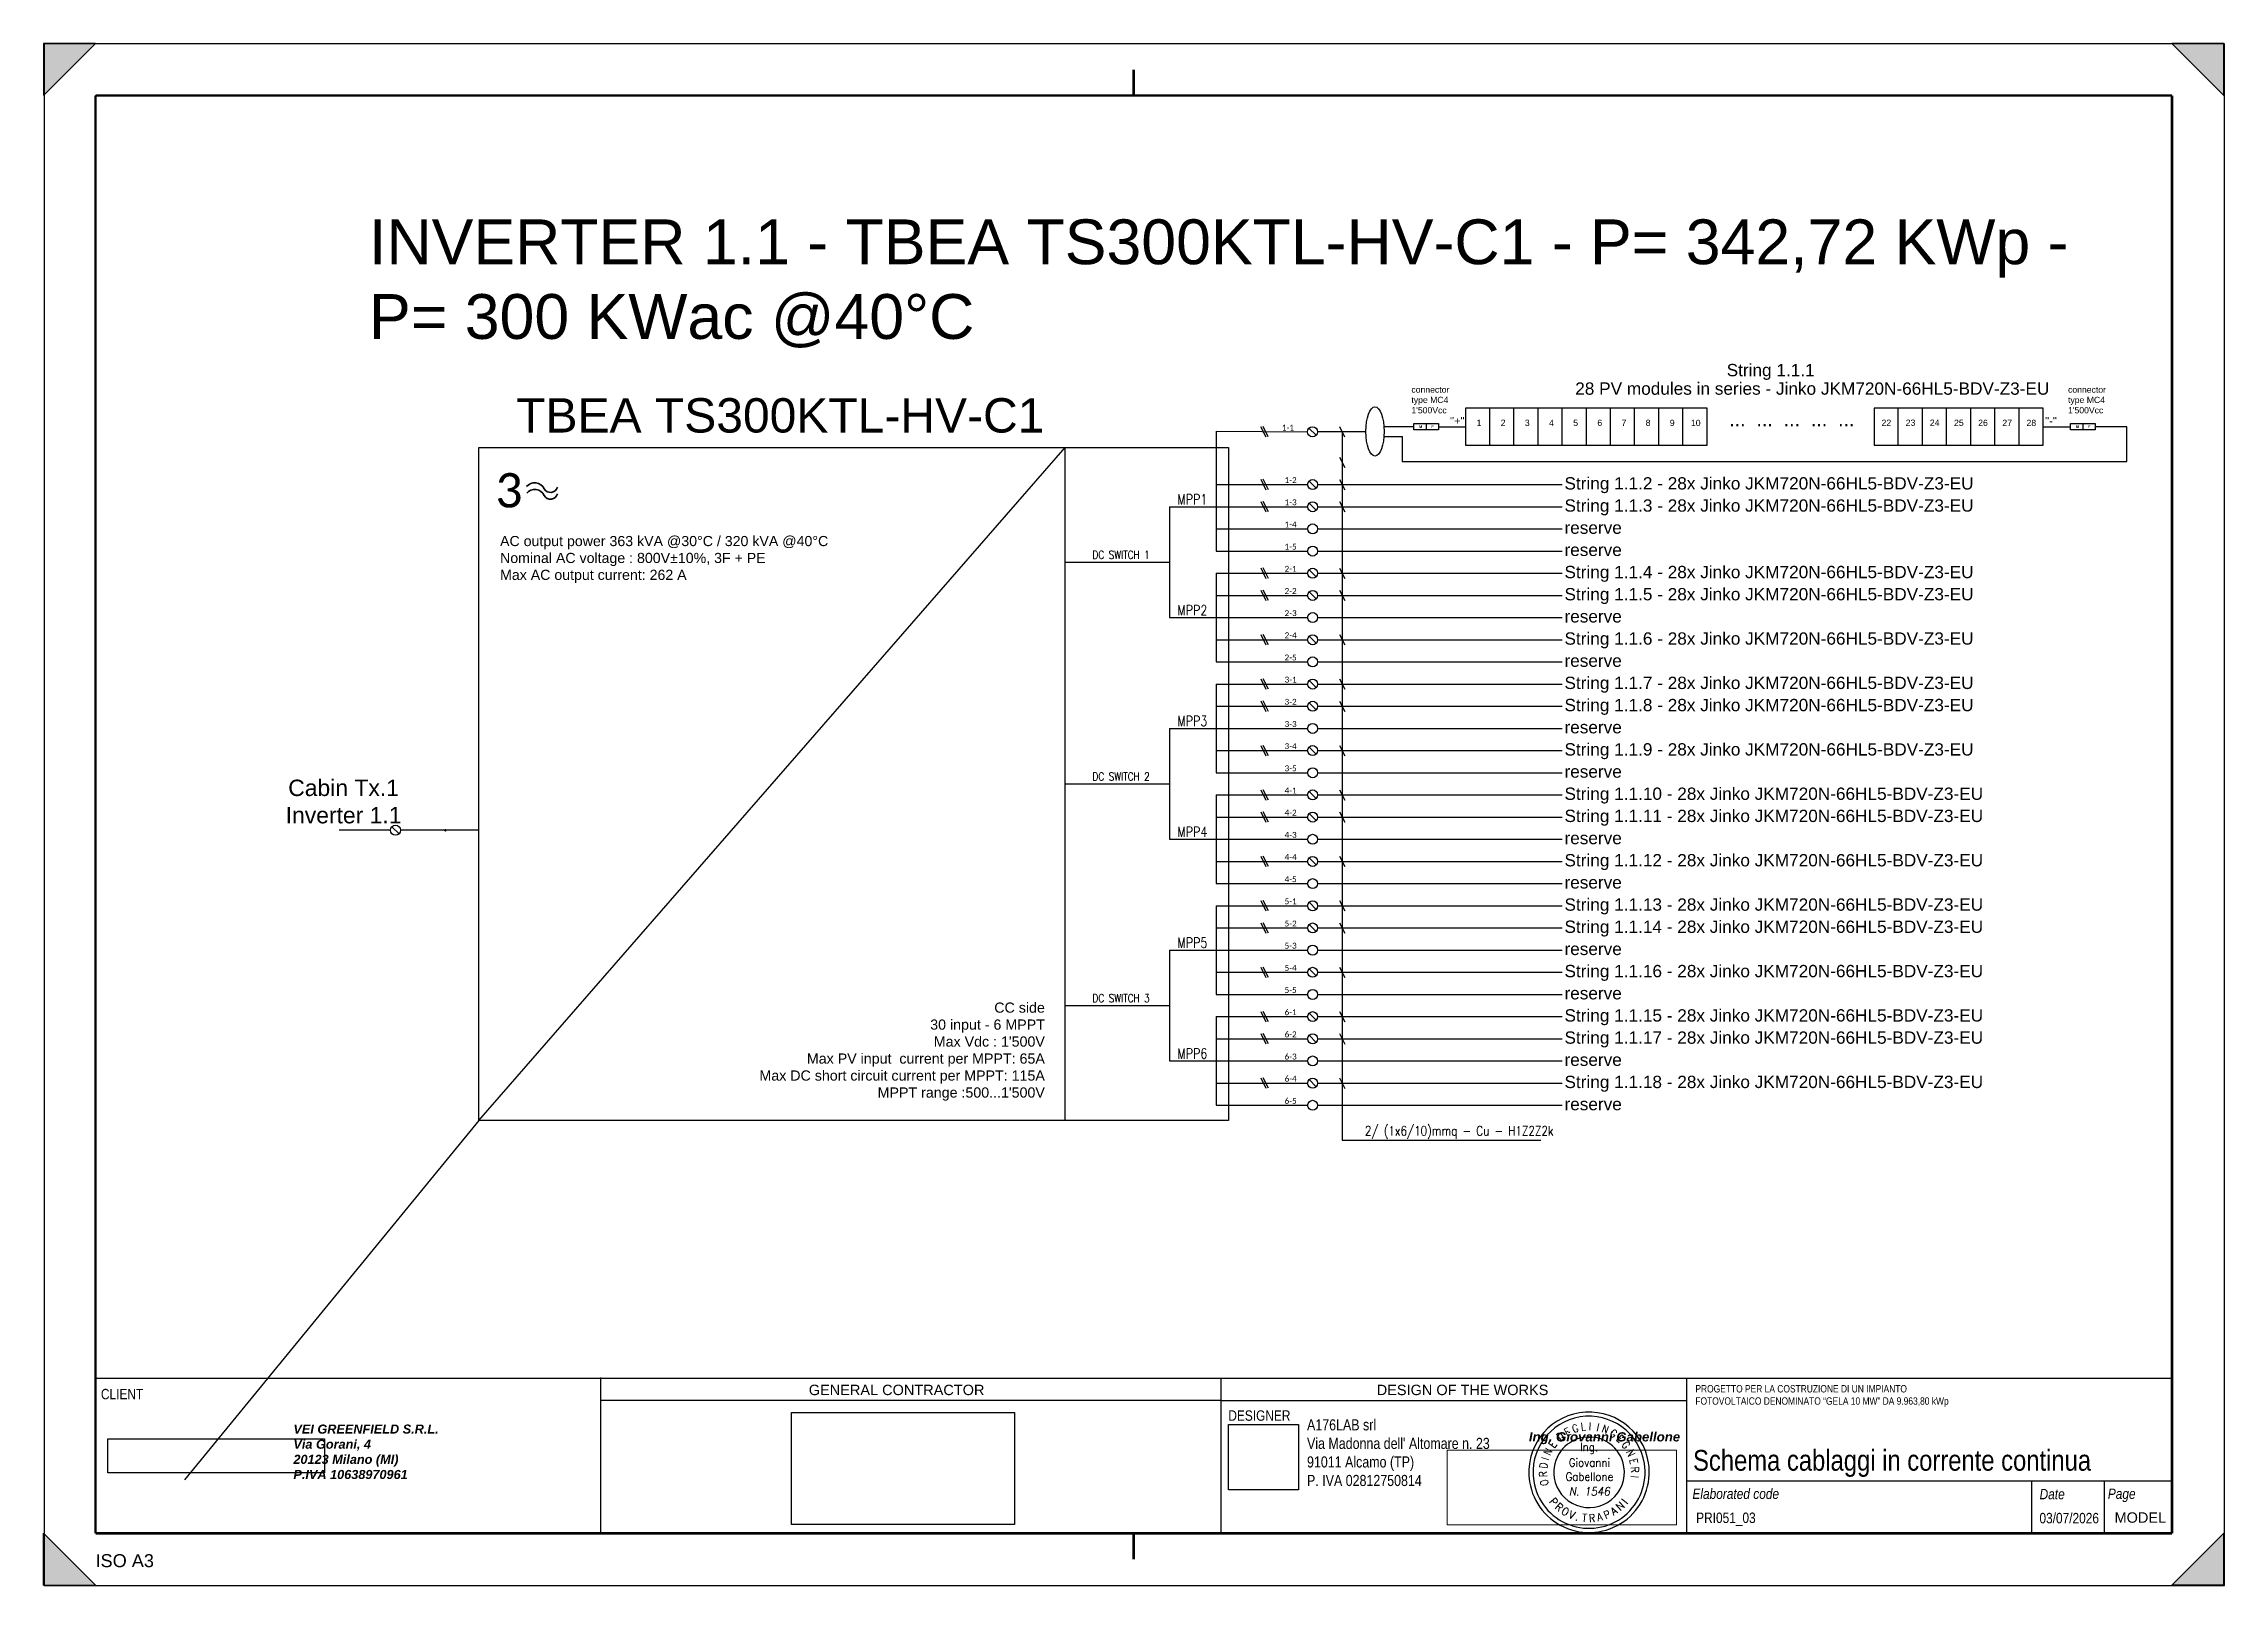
# Paper-space layout '1.1' of a CAD drawing. Header units: millimetres. Extents: x -8 to 412, y -8 to 289.
# The model-space entities are those that its viewports show. They can reach past a viewport. Long polylines and large blocks are cut down to what shows.
import ezdxf
from ezdxf.enums import TextEntityAlignment as Align

# ---------------------------------------------------------------- set-up
doc = ezdxf.new("R2010")
doc.units = ezdxf.units.MM
doc.header["$XCLIPFRAME"] = 2
doc.linetypes.add('CONTINUA', pattern=[0])
doc.linetypes.add('TRATTEGGIATA', pattern=[19.049999999999997, 12.7, -6.349999999999998])
for name, color, linetype in [('-Testi', 1, 'Continuous'), ('firme', 7, 'Continuous'), ('ISO Formato', 7, 'Continuous'), ('ISO FORMATO A3 SENZA TESTATA', 7, 'Continuous'), ('ISO LINEA DI TAGLIO', 253, 'Continuous'), ('ISO Testo', 7, 'Continuous'), ('testata', 7, 'CONTINUA'), ('TIMBRO', 153, 'Continuous'), ('TRATTEGGIATA', 40, 'TRATTEGGIATA')]:
    doc.layers.add(name, color=color, linetype=linetype)
doc.layers.add('Livello 1', color=7, linetype='Continuous', lineweight=0)
doc.styles.add('ARIAL', font='arial.ttf')
doc.styles.add('Formato ISO', font='arial.ttf')
doc.styles.add('Legend', font='calibri.ttf')
doc.styles.add('ROMANS', font='romans.shx', dxfattribs={"width": 0.8, "height": 0.2})
doc.styles.add('ROMANT', font='romant.shx', dxfattribs={"height": 0.2})
doc.styles.add('SIMPLEX', font='SIMPLEX', dxfattribs={"width": 0.8})
doc.styles.get("Standard").update_dxf_attribs({"font": 'arial.ttf'})
doc.styles.add('VALE', font='swissc.ttf')
picture_1 = doc.add_image_def('image1.jpg', size_in_pixel=(539, 175))
picture_2 = doc.add_image_def('image2.png', size_in_pixel=(565, 89))
picture_3 = doc.add_image_def('image3.png', size_in_pixel=(500, 251))
picture_4 = doc.add_image_def('image4.jpg', size_in_pixel=(1111, 1036))

# ---------------------------------------------------------------- blocks, each defined once
blk = doc.blocks.new('A$C63187F01')
at = {"layer": 'TIMBRO'}
for radius, start, end in [(1.15999999999999, 9.105136027296592, 189.1051360272949), (1.07999999999999, 9.105136027296592, 189.1051360272949), (0.679999999999991, 9.105136027296592, 189.1051360272949), (1.15999999999999, 189.1051360272949, 9.105136027296592), (1.07999999999999, 189.1051360272949, 9.105136027296592), (0.679999999999991, 189.1051360272949, 9.105136027296592)]:
    blk.add_arc((0, 0), radius, start, end, dxfattribs=at)
at = {"layer": 'TIMBRO', "style": 'ROMANT', "width": 0.85}
for s, rotation, p in [('E', 28.17592029116496, (-0.3824660734296117, 0.7140165983191907)), ('G', 17.52598430968996, (-0.2439220152376436, 0.772400188038816)), ('L', 7.090058753132115, (-0.0999777312645449, 0.803806228671547)), ('I', 358.7961288682809, (0.0170180748996245, 0.8098212056538756)), ('I', 348.6434814339645, (0.1594998227646158, 0.7941409236011197)), ('N', 339.280516534409, (0.2865722665468979, 0.7576122596989592)), ('N', 63.48437489733794, (-0.7247982432181193, 0.361617901420729)), ('E', 52.40714180735711, (-0.6418162093914364, 0.4941375854581338)), ('D', 38.61204339177493, (-0.505475523407938, 0.632925347284683)), ('G', 327.7755559631449, (0.4319221628173297, 0.685232256440969)), ('E', 317.1256199816696, (0.5511185261302673, 0.5936062416754027)), ('G', 306.4756840001942, (0.6513284743503789, 0.4815300805769171)), ('N', 294.9707234289304, (0.7342841281877384, 0.341945637626182)), ('R', 92.43304528897123, (-0.8092697948665675, -0.0343860308355062)), ('D', 81.56919470707903, (-0.8012468547890723, 0.1187580636865988)), ('I', 72.84733979689435, (-0.7739731119752964, 0.238884118223126)), ('E', 283.8934903389495, (0.7863024527493963, 0.1944953798943487)), ('R', 273.2435543574741, (0.8087024140580465, 0.0458301810675153)), ('O', 103.0829812704469, (-0.7889750302312581, -0.1833532156019828)), ('I', 264.307886566424, (0.8060060775601128, -0.0803380540972825))]:
    blk.add_text(s, height=0.15, rotation=rotation, dxfattribs=at).set_placement(p, align=Align.CENTER)
at = {"layer": 'TIMBRO', "style": 'ROMANS', "width": 0.9}
for s, p in [('Ing.', (1.313009079e-07, 0.4085925105044482)), ('Giovanni', (0.0075545987859016, 0.1075051202444968)), ('Gabellone', (0.007554585066373, -0.1638305355915151))]:
    blk.add_text(s, height=0.16, dxfattribs=at).set_placement(p, align=Align.CENTER)
at = {"layer": 'TIMBRO', "style": 'ROMANS', "oblique": 10, "width": 0.9}
blk.add_text('N. 1546', height=0.16, dxfattribs=at).set_placement((0.007554585066373, -0.4484680293613508), align=Align.CENTER)
at = {"layer": 'TIMBRO', "style": 'ROMANT', "text_generation_flag": 6, "width": 0.9}
for s, rotation, p in [('P', 129.9701413897099, (-0.73572414304485, -0.6166927803541284)), ('R', 139.5111729515321, (-0.623327763049133, -0.7301112927575844)), ('O', 148.8609498648018, (-0.4964321285984569, -0.8216782470621808)), ('V', 158.2107267780695, (-0.3563462401526749, -0.8914131237137182)), ('T', 174.3802347924072, (-0.0940091668817331, -0.9553859306804637)), ('R', 183.7300117056766, (0.0624528102228794, -0.9579664119870015)), ('A', 193.4622252675087, (0.2234920665997322, -0.933622673335947)), ('P', 203.0032568293325, (0.3751521134961706, -0.8836633361973014)), ('A', 212.5442883911549, (0.5164333161652053, -0.8092568380647691)), ('N', 222.6586311643547, (0.6505237136199185, -0.705987888010924)), ('I', 230.858393287566, (0.7445646931580825, -0.605989618477409)), ('.', 165.069514478294, (-0.2473410615262708, -0.9275895640222842))]:
    blk.add_text(s, height=0.15, rotation=rotation, dxfattribs=at).set_placement(p, align=Align.CENTER)
blk = doc.blocks.new('TESTATA_ORIZ')
for points in [[(-0.0699676079475467, 29.90025059768198), (400.149622289405, 29.90025059768198)], [(97.1902921321962, 30.02336188326467), (97.1902921321962, -0.0177559400219707)], [(216.7129702017337, 29.90025059768198), (216.7129702017337, 0)], [(306.4132899808174, 29.95782913373592), (306.4132899808174, -0.0373489915230039)], [(216.7129702017337, 25.58466010262339), (97.1902921321962, 25.58466010262339)], [(216.7129702017337, 25.58466010262339), (306.4132899808174, 25.58466010262339)], [(306.4132899808174, 10.09393447839386), (399.9946335071397, 10.09393447839386)], [(372.8528758033935, 10.06120158330736), (372.8528758033935, -0.0017945035822322)], [(386.8552724335677, 10.09393447839386), (386.8552724335677, 0)]]:
    blk.add_lwpolyline(points)
blk.add_lwpolyline([(0, 29.90025059768198), (400, 29.90025059768198), (400, 0), (0, 0)], close=True)
at = {"layer": 'firme', "xscale": 10, "yscale": 10, "zscale": 10}
blk.add_blockref('A$C63187F01', (287.6416002064349, 11.75734535063213), dxfattribs=at)
at = {"char_height": 2, "attachment_point": 1, "style": 'VALE'}
for s, width, insert in [('\\pxql;CLIENT', 62.13257653758773, (0.9716305739987092, 27.82619541131167)), ('\\pxql;DESIGNER', 62.13257653758773, (218.152149374866, 23.68897433024338)), ('\\pxql;{\\fSwis721 Cn BT|b0|i1|c0|p34;Elaborated code}', 57.42921800797819, (307.5581105855974, 8.620199347302531)), ('\\pxql;{\\fSwis721 Cn BT|b0|i1|c0|p34;Date}', 57.42921800797819, (374.4343936400085, 8.559032495573973)), ('\\pxql;{\\fSwis721 Cn BT|b0|i1|c0|p34;Page}', 57.42921800797819, (387.5775412735152, 8.620199347302531))]:
    blk.add_mtext_dynamic_manual_height_columns(s, width=width, gutter_width=25, heights=[8.879778938413974], dxfattribs=dict(at, insert=insert))
at = {"attachment_point": 4, "style": 'VALE'}
for s, insert, char_height, width in [('{\\f@Arial Unicode MS|b0|i0|c0|p34;GENERAL CONTRACTOR}', (137.3333100181189, 27.61036141397017), 2, 62.13257653758773), ('{\\f@Arial Unicode MS|b0|i0|c0|p34;DESIGN OF THE WORKS}', (246.743246528662, 27.61036141397017), 2, 62.13257653758773), ('{\\H0.83333x;\\C250;\\c1710618;PROGETTO PER LA COSTRUZIONE DI UN IMPIANTO\\PFOTOVOLTAICO DENOMINATO “GELA 10 MW” DA 9.963,80 kWp}', (308.1288091407623, 26.45304518701414), 1.7, 96.45484136060873)]:
    blk.add_mtext(s, dxfattribs=dict(at, insert=insert, char_height=char_height, width=width))
at = {"insert": (388.8723227745414, 3.023095414783931), "char_height": 2, "attachment_point": 4}
blk.add_mtext('MODEL', dxfattribs=at)
at = {"style": 'VALE'}
for tag, height, p in [('TITOLO_ELABORATO', 4, (307.6799596854908, 14.06286495316817)), ('EL', 2, (308.2763400574549, 2.988306874538372)), ('DATA1', 2, (374.4038837955039, 2.927140022809808))]:
    blk.add_attdef(tag, text='', height=height, dxfattribs=at).set_placement(p, align=Align.MIDDLE_LEFT)
at = {"layer": 'Livello 1'}
for s, insert, char_height, attachment_point in [('\\pxql;{\\fArial|b1|i1|c0|p34;\\H0.58333x;\\C250;\\c1710618;VEI GREENFIELD S.R.L.\\PVia Gorani, 4\\P20123 Milano (MI)\\PP.IVA 10638970961}', (52.04005891364793, 20.95944437869185), 3, 2), ('{\\fArial|b1|i1|c0|p34;\\H11.83894x;\\W1.02632;Ing. Giovanni Gabellone}', (276.05221707422, 17.16431292448878), 0.15, 7)]:
    blk.add_mtext(s, dxfattribs=dict(at, insert=insert, char_height=char_height, attachment_point=attachment_point))
at = {"layer": 'testata', "linetype": 'CONTINUA', "lineweight": 25, "insert": (258.7298298923781, 15.52275412109771), "char_height": 3, "width": 50.83305338474382, "attachment_point": 5, "style": 'ARIAL'}
blk.add_mtext("\\pxql;{\\H0.71429x;\\W0.8;A176LAB srl\\PVia Madonna dell' Altomare n. 23\\P91011 Alcamo (TP)\\PP. IVA 02812750814}", dxfattribs=at)
image = blk.add_image(picture_3, insert=(134.0290691254413, 1.710914103838149), size_in_units=(42.92731988865225, 21.549514584103427))
image.dxf.flags = 7
image = blk.add_image(picture_2, insert=(2.286596279577508, 11.651344692531), size_in_units=(41.74781706432985, 6.5762048119032945))
image.set_boundary_path([(-0.5, -0.5), (564.5, 88.49999999999999)])
image.dxf.clipping = 0
image = blk.add_image(picture_4, insert=(218.2123042816674, 8.373210778518114), size_in_units=(13.48003219349629, 12.570039021118054))
image.dxf.flags = 7
at = {"color": 7, "lineweight": 0, "true_color": 0xffffff}
image = blk.add_image(picture_1, insert=(260.2868776868563, 1.650954984690542), size_in_units=(44.21120616239327, 14.354287715062734), dxfattribs=at)
image.set_boundary_path([(-0.5, -0.5), (538.4999999999999, 174.5)])
image.dxf.clipping = 0
blk = doc.blocks.new('*U100')
at = {"layer": 'ISO Testo'}
h = blk.add_hatch(color=256, dxfattribs=at)
h.paths.add_polyline_path([(420.0000090385009, 297.0325926260448), (410.000009038501, 297.0325926260448), (420.0000090385009, 287.0325926260448)])
h.paths.add_polyline_path([(420.0000090385009, 10.03259262604479), (410.000009038501, 0.0325926260447886), (420.0000090385009, 0.0325926260447886)])
h.paths.add_polyline_path([(9.0385010481e-06, 10.03259262604479), (9.0385010481e-06, 0.0325926260447886), (10.00000903850104, 0.0325926260447886)])
h.paths.add_polyline_path([(10.00000903850104, 297.0325926260448), (9.0385010481e-06, 297.0325926260448), (9.0385010481e-06, 287.0325926260448)])
at = {"layer": 'ISO Formato', "const_width": 0.5}
for points in [[(210.0000090385011, 287.0325926260448), (10.00000903850104, 287.0325926260448)], [(10.00000903850104, 287.0325926260448), (10.00000903850104, 10.03259262604479)], [(10.00000903850104, 10.03259262604479), (210.0000090385011, 10.03259262604479)]]:
    blk.add_lwpolyline(points, dxfattribs=at)
at = {"layer": 'ISO FORMATO A3 SENZA TESTATA', "const_width": 0.5}
for points in [[(210.0000090385011, 287.0325926260448), (410.000009038501, 287.0325926260448)], [(410.000009038501, 287.0325926260448), (410.000009038501, 10.03259262604479)], [(410.000009038501, 10.03259262604479), (210.0000090385011, 10.03259262604479)]]:
    blk.add_lwpolyline(points, dxfattribs=at)
at = {"layer": 'ISO LINEA DI TAGLIO'}
blk.add_lwpolyline([(0.0974469984366806, -1.8687860575e-06), (420.1012052352025, -1.8687860575e-06), (420.1012052352025, 297.0122579247036), (0.0974469984366806, 297.0122579247036)], close=True, dxfattribs=at)
at = {"layer": 'ISO Testo'}
for p, q in [((9.0385010481e-06, 297.0325926260448), (9.0385010481e-06, 287.0325926260448)), ((10.00000903850104, 297.0325926260448), (9.0385010481e-06, 297.0325926260448)), ((10.00000903850104, 297.0325926260448), (9.0385010481e-06, 287.0325926260448)), ((420.0000090385009, 297.0325926260448), (410.000009038501, 297.0325926260448)), ((420.0000090385009, 287.0325926260448), (410.000009038501, 297.0325926260448)), ((420.0000090385009, 287.0325926260448), (420.0000090385009, 297.0325926260448)), ((9.0385010481e-06, 0.0325926260447886), (9.0385010481e-06, 10.03259262604479)), ((9.0385010481e-06, 10.03259262604479), (10.00000903850104, 0.0325926260447886)), ((410.000009038501, 0.0325926260447886), (420.0000090385009, 10.03259262604479)), ((420.0000090385009, 0.0325926260447886), (420.0000090385009, 10.03259262604479)), ((9.0385010481e-06, 0.0325926260447886), (10.00000903850104, 0.0325926260447886)), ((420.0000090385009, 0.0325926260447886), (410.000009038501, 0.0325926260447886))]:
    blk.add_line(p, q, dxfattribs=at)
at = {"layer": 'ISO Testo', "const_width": 0.5}
for points in [[(210.0000090385011, 287.0325926260448), (210.0000090385011, 292.0325926260448)], [(210.0000090385011, 10.03259262604479), (210.0000090385011, 5.032592626044788)]]:
    blk.add_lwpolyline(points, dxfattribs=at)
at = {"layer": 'ISO Testo', "style": 'Formato ISO'}
blk.add_text('ISO A3', height=2.5, dxfattribs=at).set_placement((10.00000903850104, 3.512349110778814))
blk = doc.blocks.new('P00102')
at = {"color": 1, "linetype": 'ByBlock', "lineweight": 25}
for p, q in [((0.0185414473933605, 3.62500173526314), (-3.581458552606548, -3.574998264736676)), ((1.818541447393428, 3.62500173526314), (-1.78145855260648, -3.574998264736676)), ((3.618541447393609, 3.62500173526314), (0.0185414473934742, -3.574998264736676))]:
    blk.add_line(p, q, dxfattribs=at)
blk = doc.blocks.new('P00')
at = {"color": 1}
for points in [[(-18.69457844420282, 25.69178981461047), (6.820592160970078, -25.33855139573532)], [(19.57817746355653, -25.33855139573532), (-5.93699314161455, 25.69178981461047)]]:
    blk.add_lwpolyline(points, dxfattribs=at)

msp = doc.modelspace()

# ---------------------------------------------------------------- linework, layer by layer
for points in [[(21696.0779532783, 163644.287454484), (21696.0779532783, 163461.9170672172), (22881.84931087433, 163461.9170672172), (22881.84931087433, 163643.7611349596), (21696.0779532783, 163643.7611349596)], [(21814.6550890379, 163461.9170672172), (21814.6550890379, 163643.7611349596)], [(21933.2322247975, 163461.653907455), (21933.2322247975, 163643.4979751974)], [(22051.80936055711, 163461.3907476927), (22051.80936055711, 163643.2348154352)], [(22170.38649631671, 163461.9170672172), (22170.38649631671, 163643.7611349596)], [(22288.96363207631, 163461.653907455), (22288.96363207631, 163643.4979751974)], [(22407.54076783592, 163461.3907476927), (22407.54076783592, 163643.2348154352)], [(22526.11790359552, 163461.9170672172), (22526.11790359552, 163643.7611349596)], [(22644.69503935512, 163461.653907455), (22644.69503935512, 163643.4979751974)], [(22763.27217511472, 163461.3907476927), (22763.27217511472, 163643.2348154352)], [(23701.84931087433, 163644.287454484), (23701.84931087433, 163461.9170672172), (24531.88926119155, 163461.9170672172), (24531.88926119155, 163643.7611349596), (23701.84931087433, 163643.7611349596)], [(23820.42644663393, 163461.9170672172), (23820.42644663393, 163643.7611349596)], [(23939.00358239353, 163461.653907455), (23939.00358239353, 163643.4979751974)], [(24057.58071815313, 163461.3907476927), (24057.58071815313, 163643.2348154352)], [(24176.15785391273, 163461.9170672172), (24176.15785391273, 163643.7611349596)], [(24294.73498967233, 163461.653907455), (24294.73498967233, 163643.4979751974)], [(24294.73498967233, 163461.653907455), (24294.73498967233, 163643.4979751974)], [(24413.31212543194, 163461.3907476927), (24413.31212543194, 163643.2348154352)], [(24413.31212543194, 163461.3907476927), (24413.31212543194, 163643.2348154352)], [(24531.88926119155, 163461.9170672172), (24531.88926119155, 163643.7611349596)], [(20471.2, 163530.8086245679), (20471.2, 162942.7452359462)], [(20961.95138120311, 163511.3163452732), (20927.17974114183, 163546.0879853345)], [(20969.82677697381, 163529.8734797899), (21089.82677697381, 163529.8734797899), (21089.82677697381, 160050.427001942)], [(21076.3952383502, 163554.217335909), (21101.91040895536, 163503.1869946987)], [(21502.56614566989, 163568.449076063), (21502.56614566989, 163537.7554456382)], [(21563.20168132278, 163553.1022608506), (21696.0779532783, 163553.1022608506)], [(24532.37699600487, 163553.1022608506), (24665.25326796039, 163553.1022608506)], [(24725.88880361329, 163568.449076063), (24725.88880361329, 163537.7554456382)], [(16852.31285879034, 160146.8455402219), (19730.58218751869, 163451.218536011)], [(19730.58218751869, 160146.8455402219), (19730.58218751869, 163451.218536011)], [(21077.06919167123, 163403.6174314558), (21102.5843622764, 163352.5870902454)], [(20962.62533452414, 163251.8771845939), (20927.85369446286, 163286.6488246551)], [(21077.06919167123, 163294.7781752297), (21102.5843622764, 163243.7478340193)], [(20243, 163160.4237483984), (20471.2, 163160.4237483984)], [(20243, 163160.4237483984), (20243, 162616.227467268)], [(20962.62533452414, 163143.0379283678), (20927.85369446286, 163177.809568429)], [(21077.06919167123, 163185.9389190037), (21102.5843622764, 163134.9085777932)], [(19730.58218751869, 162888.3256078332), (20243, 162888.3256078332)], [(20471.2, 162833.9059797202), (20471.2, 162398.5489548159)], [(20962.62533452414, 162816.5201596896), (20927.85369446286, 162851.2917997508)], [(21077.06919167123, 162859.4211503254), (21102.5843622764, 162808.390809115)], [(20962.62533452414, 162707.6809034635), (20927.85369446286, 162742.4525435247)], [(21077.06919167123, 162750.5818940993), (21102.5843622764, 162699.5515528889)], [(20243, 162616.227467268), (20471.2, 162616.227467268)], [(20962.62533452414, 162490.0023910113), (20927.85369446286, 162524.7740310725)], [(21077.06919167123, 162532.9033816471), (21102.5843622764, 162481.8730404368)], [(20962.62533452414, 162272.3238785591), (20927.85369446286, 162307.0955186204)], [(21077.06919167123, 162315.2248691949), (21102.5843622764, 162264.1945279845)], [(20471.2, 162289.7096985898), (20471.2, 161854.3526736854)], [(20962.62533452414, 162163.484622333), (20927.85369446286, 162198.2562623943)], [(21077.06919167123, 162206.3856129688), (21102.5843622764, 162155.3552717585)], [(20243, 162072.0311861376), (20471.2, 162072.0311861376)], [(20243, 162072.0311861376), (20243, 161527.8349050071)], [(20962.62533452414, 161945.8061098809), (20927.85369446286, 161980.5777499421)], [(21077.06919167123, 161988.7071005167), (21102.5843622764, 161937.6767593063)], [(19730.58218751869, 161799.9330455723), (20243, 161799.9330455723)], [(20962.62533452414, 161728.1275974287), (20927.85369446286, 161762.8992374899)], [(21077.06919167123, 161771.0285880645), (21102.5843622764, 161719.9982468541)], [(20471.2, 161745.5134174593), (20471.2, 161310.156392555)], [(20962.62533452414, 161619.2883412027), (20927.85369446286, 161654.0599812638)], [(21077.06919167123, 161662.1893318384), (21102.5843622764, 161611.1589906281)], [(16460.44726401698, 161554.677066225), (16425.67562395569, 161589.4487062863)], [(16852.31285879034, 161572.0628862556), (16467.64870646665, 161572.0628862556)], [(20243, 161527.8349050071), (20471.2, 161527.8349050071)], [(21077.06919167123, 161444.5108193863), (21102.5843622764, 161393.4804781759)], [(20962.62533452414, 161401.6098287505), (20927.85369446286, 161436.3814688117)], [(21077.06919167123, 161226.8323069341), (21102.5843622764, 161175.8019657237)], [(20471.2, 161201.3171363289), (20471.2, 160765.9601114245)], [(20962.62533452414, 161183.9313162983), (20927.85369446286, 161218.7029563595)], [(21077.06919167123, 161117.9930507081), (21102.5843622764, 161066.9627094976)], [(20962.62533452414, 161075.0920600722), (20927.85369446286, 161109.8637001334)], [(20243, 160983.6386238767), (20471.2, 160983.6386238767)], [(20243, 160983.6386238767), (20243, 160439.4423427463)], [(20962.62533452414, 160857.4135476201), (20927.85369446286, 160892.1851876813)], [(21077.06919167123, 160900.3145382558), (21102.5843622764, 160849.2841970454)], [(19730.58218751869, 160711.5404833115), (20243, 160711.5404833115)], [(20471.2, 160657.1208551985), (20471.2, 160221.7638302941)], [(20962.62533452414, 160639.7350351679), (20927.85369446286, 160674.5066752291)], [(21077.06919167123, 160682.6360258037), (21102.5843622764, 160631.6056845933)], [(20962.62533452414, 160530.8957789418), (20927.85369446286, 160565.667419003)], [(21077.06919167123, 160573.7967695776), (21102.5843622764, 160522.7664283672)], [(20243, 160439.4423427463), (20471.2, 160439.4423427463)], [(20962.62533452414, 160313.2172664896), (20927.85369446286, 160347.9889065508)], [(21077.06919167123, 160356.1182571255), (21102.5843622764, 160305.0879159151)], [(21089.82677697381, 160050.427001942), (22064.82677697381, 160050.427001942)]]:
    msp.add_lwpolyline(points)
at = {"color": 40}
for points in [[(20471.2, 163530.8086245679), (20919.97829869218, 163528.7021653039)], [(20969.04883841175, 163529.8734797899), (21206.46758333335, 163529.8734797899)], [(21296.24790516484, 163554.8734797899), (21441.15267145494, 163554.8734797899)], [(21296.24790516484, 163504.8734797899), (21384.67750244538, 163504.8734797899), (21384.67750244538, 163382.793641546), (24941.6488028524, 163382.793641546), (24941.48743662462, 163553.1022608506), (24786.52433926618, 163553.1022608506)]]:
    msp.add_lwpolyline(points, dxfattribs=at)
for points in [[(21441.93061001699, 163568.449076063), (21563.20168132278, 163568.449076063), (21563.20168132278, 163537.7554456382), (21441.93061001699, 163537.7554456382)], [(24665.25326796039, 163568.449076063), (24786.52433926618, 163568.449076063), (24786.52433926618, 163537.7554456382), (24665.25326796039, 163537.7554456382)], [(16852.31285879034, 163451.218536011), (20532.36127245453, 163451.218536011), (20532.36127245453, 160146.8455402219), (16852.31285879034, 160146.8455402219)]]:
    msp.add_lwpolyline(points, close=True)
at = {"color": 40, "linetype": 'Continuous'}
for points in [[(20471.2, 163269.2630046245), (20920.6495144935, 163269.2630046245)], [(20969.8295144935, 163269.2630046245), (22170.31201643588, 163269.2630046245)], [(20471.2, 163160.4237483984), (20920.6495144935, 163160.4237483984)], [(20969.8295144935, 163160.4237483984), (22170.31201643588, 163160.4237483984)], [(20471.2, 162833.9059797202), (20920.6495144935, 162833.9059797202)], [(20969.8295144935, 162833.9059797202), (22170.31201643588, 162833.9059797202)], [(20471.2, 162725.0667234941), (20920.6495144935, 162725.0667234941)], [(20969.8295144935, 162725.0667234941), (22170.31201643588, 162725.0667234941)], [(20471.2, 162507.3882110419), (20920.6495144935, 162507.3882110419)], [(20969.8295144935, 162507.3882110419), (22170.31201643588, 162507.3882110419)], [(20471.2, 162289.7096985898), (20920.6495144935, 162289.7096985898)], [(20969.8295144935, 162289.7096985898), (22170.31201643588, 162289.7096985898)], [(20471.2, 162180.8704423636), (20920.6495144935, 162180.8704423636)], [(20969.8295144935, 162180.8704423636), (22170.31201643588, 162180.8704423636)], [(20471.2, 161963.1919299115), (20920.6495144935, 161963.1919299115)], [(20969.8295144935, 161963.1919299115), (22170.31201643588, 161963.1919299115)], [(20471.2, 161745.5134174593), (20920.6495144935, 161745.5134174593)], [(20969.8295144935, 161745.5134174593), (22170.31201643588, 161745.5134174593)], [(20471.2, 161636.6741612332), (20920.6495144935, 161636.6741612332)], [(20969.8295144935, 161636.6741612332), (22170.31201643588, 161636.6741612332)], [(20471.2, 161418.9956487811), (20920.6495144935, 161418.9956487811)], [(20969.8295144935, 161418.9956487811), (22170.31201643588, 161418.9956487811)], [(20471.2, 161201.3171363289), (20920.6495144935, 161201.3171363289)], [(20969.8295144935, 161201.3171363289), (22170.31201643588, 161201.3171363289)], [(20471.2, 161092.4778801028), (20920.6495144935, 161092.4778801028)], [(20969.8295144935, 161092.4778801028), (22170.31201643588, 161092.4778801028)], [(20471.2, 160874.7993676506), (20920.6495144935, 160874.7993676506)], [(20969.8295144935, 160874.7993676506), (22170.31201643588, 160874.7993676506)]]:
    msp.add_lwpolyline(points, dxfattribs=at)
at = {"color": 8, "linetype": 'Continuous'}
for points in [[(20471.2, 163051.5844921723), (20920.6495144935, 163051.5844921723)], [(20969.8295144935, 163051.5844921723), (22170.31201643588, 163051.5844921723)], [(20471.2, 162942.7452359462), (20920.6495144935, 162942.7452359462)], [(20969.8295144935, 162942.7452359462), (22170.31201643588, 162942.7452359462)], [(20471.2, 162616.227467268), (20920.6495144935, 162616.227467268)], [(20969.8295144935, 162616.227467268), (22170.31201643588, 162616.227467268)], [(20471.2, 162398.5489548159), (20920.6495144935, 162398.5489548159)], [(20969.8295144935, 162398.5489548159), (22170.31201643588, 162398.5489548159)], [(20471.2, 162072.0311861376), (20920.6495144935, 162072.0311861376)], [(20969.8295144935, 162072.0311861376), (22170.31201643588, 162072.0311861376)], [(20471.2, 161854.3526736854), (20920.6495144935, 161854.3526736854)], [(20969.8295144935, 161854.3526736854), (22170.31201643588, 161854.3526736854)], [(20471.2, 161527.8349050071), (20920.6495144935, 161527.8349050071)], [(20969.8295144935, 161527.8349050071), (22170.31201643588, 161527.8349050071)], [(20471.2, 161310.156392555), (20920.6495144935, 161310.156392555)], [(20969.8295144935, 161310.156392555), (22170.31201643588, 161310.156392555)], [(20471.2, 160983.6386238767), (20920.6495144935, 160983.6386238767)], [(20969.8295144935, 160983.6386238767), (22170.31201643588, 160983.6386238767)], [(20471.2, 160765.9601114245), (20920.6495144935, 160765.9601114245)], [(20969.8295144935, 160765.9601114245), (22170.31201643588, 160765.9601114245)], [(20471.2, 160439.4423427463), (20920.6495144935, 160439.4423427463)], [(20969.8295144935, 160439.4423427463), (22170.31201643588, 160439.4423427463)], [(20471.2, 160221.7638302941), (20920.6495144935, 160221.7638302941)], [(20969.8295144935, 160221.7638302941), (22170.31201643588, 160221.7638302941)]]:
    msp.add_lwpolyline(points, dxfattribs=at)
at = {"color": 4}
msp.add_lwpolyline([(16418.47418150603, 161572.0628862556), (16166.32062109007, 161572.0628862556)], dxfattribs=at)
for centre in [(20944.56556117247, 163528.7021653039), (16443.06144398634, 161572.0628862556)]:
    msp.add_circle(centre, 24.58726248030871)
at = {"color": 7}
for centre in [(20945.2395144935, 163269.2630046245), (20945.2395144935, 163160.4237483984), (20945.2395144935, 162833.9059797202), (20945.2395144935, 162725.0667234941), (20945.2395144935, 162507.3882110419), (20945.2395144935, 162289.7096985898), (20945.2395144935, 162180.8704423636), (20945.2395144935, 161963.1919299115), (20945.2395144935, 161745.5134174593), (20945.2395144935, 161636.6741612332), (20945.2395144935, 161418.9956487811), (20945.2395144935, 161201.3171363289), (20945.2395144935, 161092.4778801028), (20945.2395144935, 160874.7993676506), (20945.2395144935, 160657.1208551985), (20945.2395144935, 160548.2815989724), (20945.2395144935, 160330.6030865202)]:
    msp.add_circle(centre, 24.59, dxfattribs=at)
at = {"color": 8}
for centre in [(20945.2395144935, 163051.5844921723), (20945.2395144935, 162942.7452359462), (20945.2395144935, 162616.227467268), (20945.2395144935, 162398.5489548159), (20945.2395144935, 162072.0311861376), (20945.2395144935, 161854.3526736854), (20945.2395144935, 161527.8349050071), (20945.2395144935, 161310.156392555), (20945.2395144935, 160983.6386238767), (20945.2395144935, 160765.9601114245), (20945.2395144935, 160439.4423427463), (20945.2395144935, 160221.7638302941)]:
    msp.add_circle(centre, 24.59, dxfattribs=at)
at = {"lineweight": 35}
for centre, radius, start, end in [((17125.89632148021, 163228.7123058284), 50.10158679896896, 22.57714482321823, 141.9873610374973), ((17126.68250298692, 163195.8204133665), 50.10158679897022, 22.57714482321823, 141.9873610374973), ((17203.10980907316, 163267.2854924432), 36.4958631825816, 211.9962466631755, 342.6174202888712), ((17203.89599057986, 163234.3935999812), 36.49586318257663, 211.9962466631755, 342.6174202888712)]:
    msp.add_arc(centre, radius, start, end, dxfattribs=at)
msp.add_ellipse((21251.35774424908, 163529.8734797899), major_axis=(0, -121.0803726117519), ratio=0.370746801875944)
at = {"layer": 'Defpoints', "color": 1}
msp.add_line((16852.31285879034, 160146.8455402219), (15406.84794279355, 158382.9891258013), dxfattribs=at)
at = {"layer": 'TRATTEGGIATA', "color": 40, "linetype": 'Continuous', "ltscale": 0.5}
for points in [[(20471.2, 160657.1208551985), (20920.6495144935, 160657.1208551985)], [(20969.8295144935, 160657.1208551985), (22170.31201643588, 160657.1208551985)], [(20471.2, 160548.2815989724), (20920.6495144935, 160548.2815989724)], [(20969.8295144935, 160548.2815989724), (22170.31201643588, 160548.2815989724)], [(20471.2, 160330.6030865202), (20920.6495144935, 160330.6030865202)], [(20969.8295144935, 160330.6030865202), (22170.31201643588, 160330.6030865202)]]:
    msp.add_lwpolyline(points, dxfattribs=at)

# ---------------------------------------------------------------- block references
for name, p in [('P00', (20708.24512939932, 163528.8793662874)), ('P00', (20708.91908272035, 163269.440205608)), ('P00', (20708.91908272035, 163160.6009493819)), ('P00', (20708.91908272035, 162834.0831807037)), ('P00', (20708.91908272035, 162725.2439244776)), ('P00', (20708.91908272035, 162507.5654120255)), ('P00', (20708.91908272035, 162289.8868995732)), ('P00', (20708.91908272035, 162181.0476433472)), ('P00', (20708.91908272035, 161963.369130895)), ('P00', (20708.91908272035, 161745.6906184428)), ('P00', (20708.91908272035, 161636.8513622167)), ('P00102', (16687.85333343955, 161571.8856852721)), ('P00', (20708.91908272035, 161419.1728497646)), ('P00', (20708.91908272035, 161201.4943373124)), ('P00', (20708.91908272035, 161092.6550810863)), ('P00', (20708.91908272035, 160874.9765686341)), ('P00', (20708.91908272035, 160657.298056182)), ('P00', (20708.91908272035, 160548.4587999559)), ('P00', (20708.91908272035, 160330.7802875037))]:
    msp.add_blockref(name, p)

# ---------------------------------------------------------------- texts
at = {"layer": '-Testi', "color": 7, "attachment_point": 5, "style": 'SIMPLEX'}
for s, insert, char_height, width in [('MPP1', (20354.89967799139, 163196.7136184267), 50, 54.43236395770274), ('DC SWITCH 1', (20005.07029740422, 162924.6154778615), 40, 391.7310769769952), ('MPP2', (20354.89967799139, 162652.5173372963), 50, 54.43236395770274), ('MPP3', (20354.89967799139, 162108.3210561659), 50, 54.43236395770274), ('DC SWITCH 2', (20005.07029740422, 161836.2229156006), 40, 391.7310769769952), ('MPP4', (20354.89967799139, 161564.1247750355), 50, 54.43236395770274), ('MPP5', (20354.89967799139, 161019.928493905), 50, 54.43236395770274), ('DC SWITCH 3', (20005.07029740422, 160747.8303533398), 40, 391.7310769769952), ('MPP6', (20354.89967799139, 160475.7322127746), 50, 54.43236395770274), ('2/ (1x6/10)mmq - Cu - H1Z2Z2k', (21664.95899619821, 160089.0471959505), 46.62125793982331, 1811.153034310845)]:
    msp.add_mtext(s, dxfattribs=dict(at, insert=insert, char_height=char_height, width=width))
for s, insert, char_height, width, attachment_point in [('INVERTER 1.1 - TBEA TS300KTL-HV-C1 - P= 342,72 KWp - P= 300 KWac @40°C', (16313.13151387792, 164571.1530570566), 220, 8459.92081239587, 1), ('TBEA TS300KTL-HV-C1', (17035.64532830427, 163693.4297163469), 168.7039978620646, 3487.591366341201, 1), ("connector type MC4\\P1'500Vcc", (21430.2881078137, 163750.6229730185), 30.34407766993254, 266.3468481861055, 1), ('28 PV modules in series - Jinko JKM720N-66HL5-BDV-Z3-EU', (22234.39898451719, 163770.7813637452), 60.44320266841616, 2681.977403692902, 1), ("connector type MC4\\P1'500Vcc", (24653.6107657571, 163750.6229730185), 30.34407766993254, 266.3468481861055, 1), ("''+''", (21619.39262257919, 163601.0509238846), 38.08496559255708, 72.40086885169148, 1), ('1 ', (21749.93086492772, 163587.864103422), 30.84489911294951, 30.84489911294951, 1), ('2 ', (21868.50800068732, 163587.864103422), 30.84489911294951, 30.84489911294951, 1), ('3 ', (21987.08513644692, 163587.864103422), 30.84489911294951, 30.84489911294951, 1), ('4 ', (22105.66227220652, 163587.3377838975), 30.84489911294951, 30.84489911294951, 1), ('5 ', (22224.23940796613, 163587.864103422), 30.84489911294951, 30.84489911294951, 1), ('6 ', (22342.81654372574, 163587.864103422), 30.84489911294951, 30.84489911294951, 1), ('7 ', (22461.39367948533, 163587.3377838975), 30.84489911294951, 30.84489911294951, 1), ('8 ', (22579.97081524493, 163587.864103422), 30.84489911294951, 30.84489911294951, 1), ('9 ', (22698.54795100453, 163587.6009436597), 30.84489911294951, 30.84489911294951, 1), ('10 ', (22801.94489373632, 163587.3377838975), 30.84489911294951, 30.84489911294951, 1), ('22 ', (23737.89688650487, 163588.1272631841), 30.84489911294951, 30.84489911294951, 1), ('23 ', (23856.47402226446, 163588.3904229464), 30.84489911294951, 30.84489911294951, 1), ('24 ', (23975.05115802407, 163588.3904229464), 30.84489911294951, 30.84489911294951, 1), ('25 ', (24093.62829378368, 163588.1272631841), 30.84489911294951, 30.84489911294951, 1), ('26 ', (24212.20542954328, 163587.8641034219), 30.84489911294951, 30.84489911294951, 1), ('27', (24330.78256530287, 163587.6009436597), 30.84489911294951, 30.84489911294951, 1), ('28 ', (24449.35970106248, 163587.3377838974), 30.84489911294951, 30.84489911294951, 1), ("''-''", (24540.685647004, 163601.0509238846), 38.08496559255708, 72.40086885169148, 1), ('\\pxql;{\\fArial|b1|i0|c0|p34;M}', (21467.38887291609, 163560.0951623431), 13.78454144922869, 16.70258049221593, 1), ('\\pxql;{\\fArial|b1|i0|c0|p34;F}', (21528.02440856899, 163560.0951623431), 13.78454144922869, 16.70258049221593, 1), ('...  ...  ...  ...  ... ', (22990.23029371597, 163624.9027629267), 68.89403447450137, 747.0275359160767, 1), ('\\pxql;{\\fArial|b1|i0|c0|p34;M}', (24690.7115308595, 163560.0951623431), 13.78454144922869, 16.70258049221593, 1), ('\\pxql;{\\fArial|b1|i0|c0|p34;F}', (24751.34706651239, 163560.0951623431), 13.78454144922869, 16.70258049221593, 1), ('AC output power 363 kVA @30°C / 320 kVA @40°C\\PNominal AC voltage : 800V±10%, 3F + PE \\PMax AC output current: 262 A', (16956.38252153707, 163016.9008978308), 49.77164695424683, 2205.221836437966, 1), ('\\pxqc;Cabin Tx.1\\PInverter 1.1', (15732.8038422391, 161820.6398248461), 80.47639183567892, 910.8416278132873, 1), ("CC side\\P30 input - 6 MPPT \\PMax Vdc : 1'500V\\PMax PV input  current per MPPT: 65A\\PMax DC short circuit current per MPPT: 115A \\PMPPT range :500...1'500V ", (19630.86116608687, 160726.4498051026), 50, 1795.435926720968, 3)]:
    msp.add_mtext(s, dxfattribs=dict(insert=insert, char_height=char_height, width=width, attachment_point=attachment_point))
at = {"color": 7, "char_height": 60.44, "width": 4500, "attachment_point": 1}
for s, insert in [('String 1.1.1', (22977.99622715501, 163861.5528657094)), ('String 1.1.2 - 28x Jinko JKM720N-66HL5-BDV-Z3-EU', (22181.59338740144, 163305.5528746528)), ('String 1.1.3 - 28x Jinko JKM720N-66HL5-BDV-Z3-EU', (22181.59338740144, 163196.7136184267)), ('String 1.1.4 - 28x Jinko JKM720N-66HL5-BDV-Z3-EU', (22181.59338740144, 162870.1958497485)), ('String 1.1.5 - 28x Jinko JKM720N-66HL5-BDV-Z3-EU', (22181.59338740144, 162761.3565935224)), ('String 1.1.6 - 28x Jinko JKM720N-66HL5-BDV-Z3-EU', (22181.59338740144, 162543.6780810703)), ('String 1.1.7 - 28x Jinko JKM720N-66HL5-BDV-Z3-EU', (22181.59338740144, 162325.999568618)), ('String 1.1.8 - 28x Jinko JKM720N-66HL5-BDV-Z3-EU', (22181.59338740144, 162217.1603123919)), ('String 1.1.9 - 28x Jinko JKM720N-66HL5-BDV-Z3-EU', (22181.59338740144, 161999.4817999398)), ('String 1.1.10 - 28x Jinko JKM720N-66HL5-BDV-Z3-EU', (22181.59338740144, 161781.8032874876)), ('String 1.1.11 - 28x Jinko JKM720N-66HL5-BDV-Z3-EU', (22181.59338740144, 161672.9640312615)), ('String 1.1.12 - 28x Jinko JKM720N-66HL5-BDV-Z3-EU', (22181.59338740144, 161455.2855188093)), ('String 1.1.13 - 28x Jinko JKM720N-66HL5-BDV-Z3-EU', (22181.59338740144, 161237.6070063572)), ('String 1.1.14 - 28x Jinko JKM720N-66HL5-BDV-Z3-EU', (22181.59338740144, 161128.7677501311)), ('String 1.1.16 - 28x Jinko JKM720N-66HL5-BDV-Z3-EU', (22181.59338740144, 160911.0892376789)), ('String 1.1.15 - 28x Jinko JKM720N-66HL5-BDV-Z3-EU', (22181.59338740144, 160693.4107252268)), ('String 1.1.17 - 28x Jinko JKM720N-66HL5-BDV-Z3-EU', (22181.59338740144, 160584.5714690007)), ('String 1.1.18 - 28x Jinko JKM720N-66HL5-BDV-Z3-EU', (22181.59338740144, 160366.8929565485))]:
    msp.add_mtext(s, dxfattribs=dict(at, insert=insert))
at = {"insert": (20794.45933854306, 163563.6311174707), "char_height": 28.90783764322853, "attachment_point": 1, "style": 'Legend'}
msp.add_mtext_dynamic_manual_height_columns('1-1', width=87.8367575943913, gutter_width=144.5391882161426, heights=[0], dxfattribs=at)
at = {"insert": (16933.64546475392, 163325.5710127197), "char_height": 168.7039978620646, "width": 2757.720579083849, "attachment_point": 1, "style": 'Legend'}
msp.add_mtext('3', dxfattribs=at)
at = {"color": 7, "char_height": 28.90783764322853, "width": 87.83675759439129, "attachment_point": 1, "style": 'Legend'}
for s, insert in [('1-2', (20807.51375415393, 163305.5528746528)), ('1-3', (20807.51375415393, 163196.7136184267)), ('2-1', (20807.51375415393, 162870.1958497485)), ('2-2', (20807.51375415393, 162761.3565935224)), ('2-4', (20807.51375415393, 162543.6780810703)), ('3-1', (20807.51375415393, 162325.999568618)), ('3-2', (20807.51375415393, 162217.1603123919)), ('3-4', (20807.51375415393, 161999.4817999398)), ('4-1', (20807.51375415393, 161781.8032874876)), ('4-2', (20807.51375415393, 161672.9640312615)), ('4-4', (20807.51375415393, 161455.2855188093)), ('5-1', (20807.51375415393, 161237.6070063572)), ('5-2', (20807.51375415393, 161128.7677501311)), ('5-4', (20807.51375415393, 160911.0892376789)), ('6-1', (20807.51375415393, 160693.4107252268)), ('6-2', (20807.51375415393, 160584.5714690007)), ('6-4', (20807.51375415393, 160366.8929565485))]:
    msp.add_mtext(s, dxfattribs=dict(at, insert=insert))
at = {"color": 8, "char_height": 28.90783764322853, "width": 87.83675759439129, "attachment_point": 1, "style": 'Legend'}
for s, insert in [('1-4', (20807.51375415393, 163087.8743622006)), ('1-5', (20807.51375415393, 162979.0351059746)), ('2-3', (20807.51375415393, 162652.5173372963)), ('2-5', (20807.51375415393, 162434.8388248441)), ('3-3', (20807.51375415393, 162108.3210561659)), ('3-5', (20807.51375415393, 161890.6425437137)), ('4-3', (20807.51375415393, 161564.1247750355)), ('4-5', (20807.51375415393, 161346.4462625833)), ('5-3', (20807.51375415393, 161019.928493905)), ('5-5', (20807.51375415393, 160802.2499814528)), ('6-3', (20807.51375415393, 160475.7322127746)), ('6-5', (20807.51375415393, 160258.0537003224))]:
    msp.add_mtext(s, dxfattribs=dict(at, insert=insert))
at = {"color": 8, "char_height": 60.44, "width": 4500, "attachment_point": 1}
for insert in [(22181.59338740144, 163087.8743622006), (22181.59338740144, 162979.0351059746), (22181.59338740144, 162652.5173372963), (22181.59338740144, 162434.8388248441), (22181.59338740144, 162108.3210561659), (22181.59338740144, 161890.6425437137), (22181.59338740144, 161564.1247750355), (22181.59338740144, 161346.4462625833), (22181.59338740144, 161019.928493905), (22181.59338740144, 160802.2499814528), (22181.59338740144, 160475.7322127746), (22181.59338740144, 160258.0537003224)]:
    msp.add_mtext('reserve', dxfattribs=dict(at, insert=insert))

psp = doc.layouts.new('1.1')

# ---------------------------------------------------------------- block references
psp.add_blockref('*U100', (-8.22899106233399, -8.118999654592017))
psp.add_blockref('TESTATA_ORIZ', (1.840985584114605, 1.913592971452771)).add_auto_attribs({'EL': 'PRI051_03', 'TITOLO_ELABORATO': 'Schema cablaggi in corrente continua', 'DATA1': '03/07/2026'})

# ---------------------------------------------------------------- viewports
at = {"layer": '0', "color": 7, "view_target_point": (36430.92668957022, 16095.90744423696)}
psp.add_viewport(center=(201.771017976167, 140.4135929714527), size=(400, 277), view_center_point=(-16363.81480084026, 145554.0210510919), view_height=7058.773230746236, dxfattribs=at)

doc.saveas('drawing.dxf')
